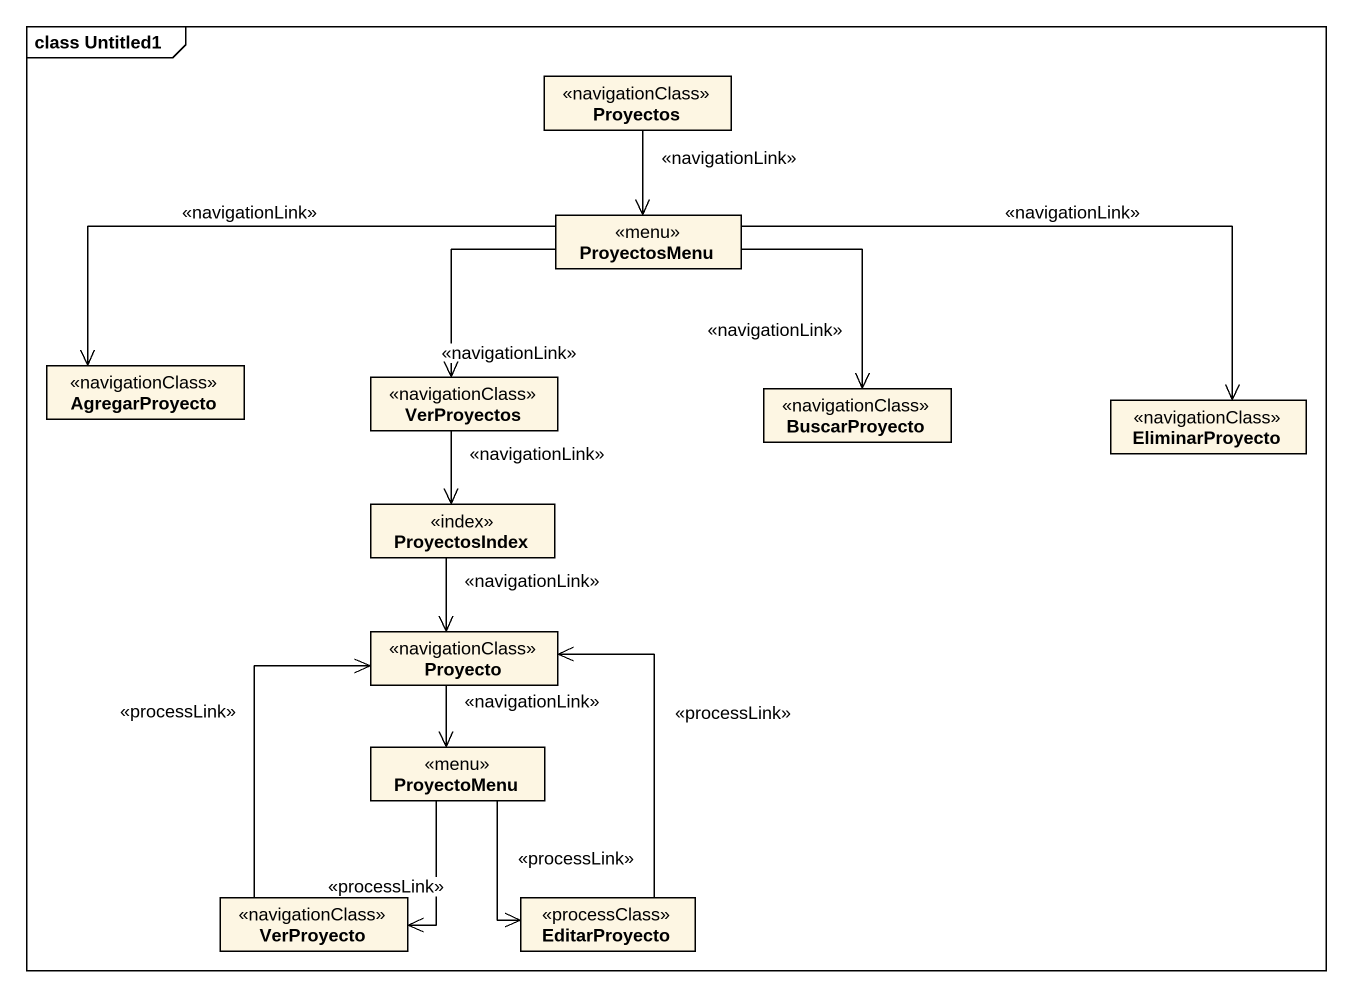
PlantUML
@startuml
mainframe class Untitled1
hide circle
hide empty members
class Proyectos <<navigationClass>>
class ProyectosMenu <<menu>>
class AgregarProyecto <<navigationClass>>
class VerProyectos <<navigationClass>>
class BuscarProyecto <<navigationClass>>
class EliminarProyecto <<navigationClass>>
class ProyectosIndex <<index>>
class Proyecto <<navigationClass>>
class ProyectoMenu <<menu>>
class VerProyecto <<navigationClass>>
class EditarProyecto <<processClass>>
Proyectos --> ProyectosMenu : <<navigationLink>>
ProyectosMenu -left-> AgregarProyecto : <<navigationLink>>
ProyectosMenu --> VerProyectos : <<navigationLink>>
ProyectosMenu --> BuscarProyecto : <<navigationLink>>
ProyectosMenu -right-> EliminarProyecto : <<navigationLink>>
VerProyectos --> ProyectosIndex : <<navigationLink>>
ProyectosIndex --> Proyecto : <<navigationLink>>
Proyecto --> ProyectoMenu : <<navigationLink>>
ProyectoMenu --> VerProyecto : <<processLink>>
ProyectoMenu --> EditarProyecto : <<processLink>>
VerProyecto -up-> Proyecto : <<processLink>>
EditarProyecto -up-> Proyecto : <<processLink>>
@enduml
